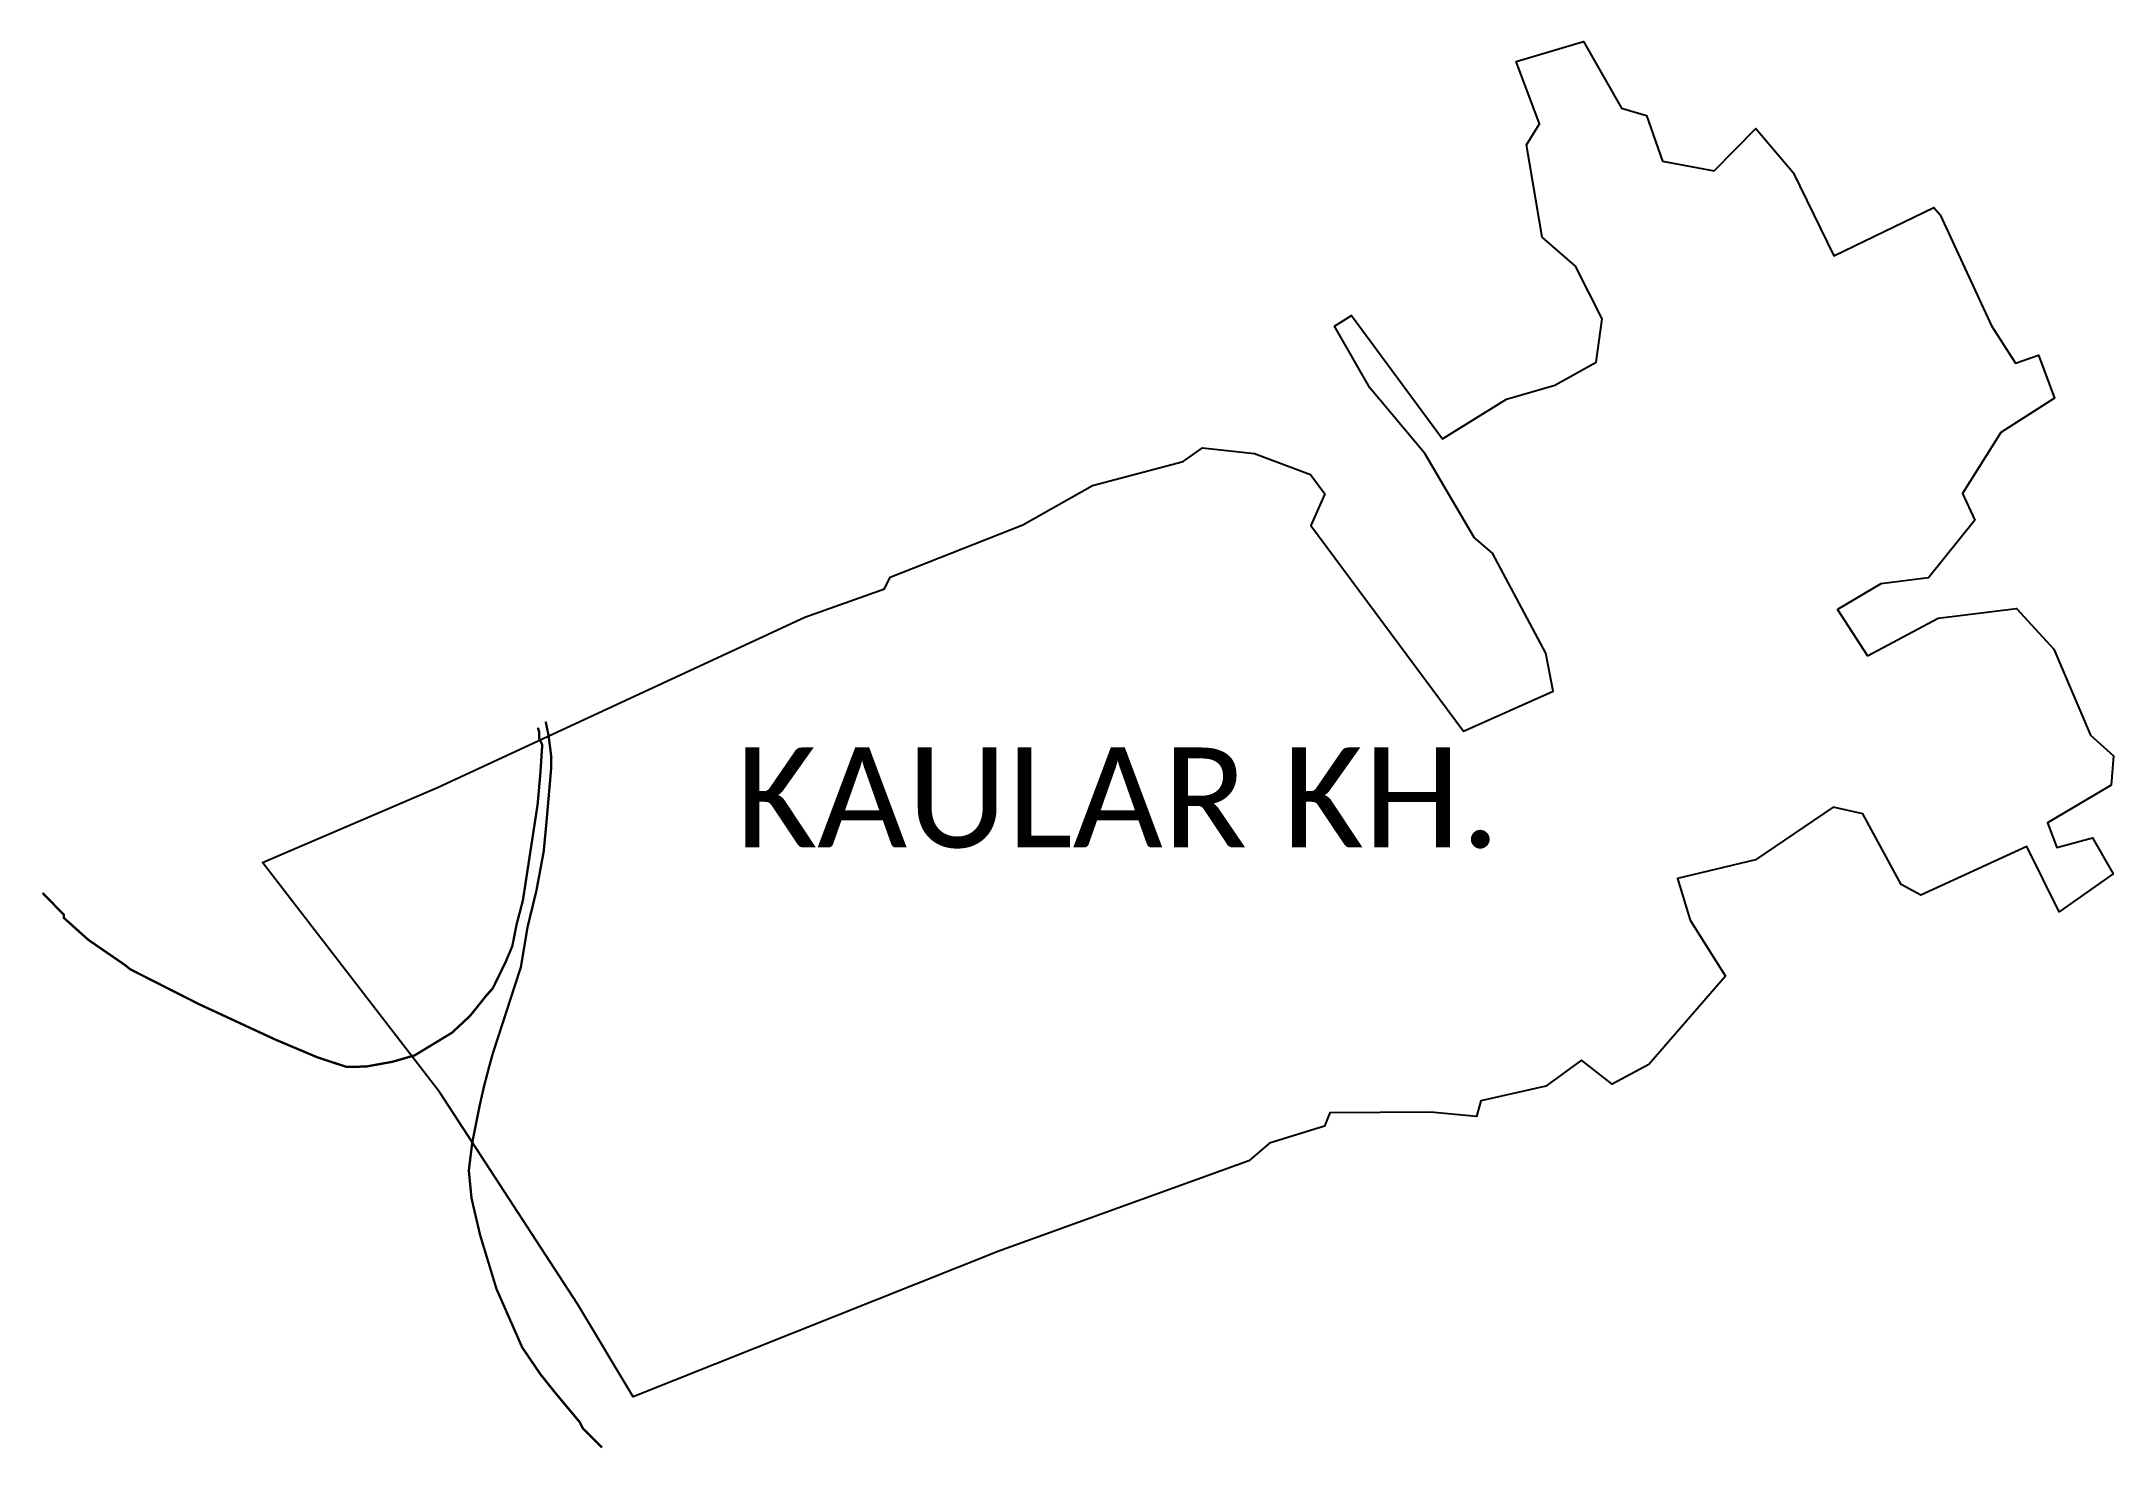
# Model space of a CAD drawing. Header units: metres. Extents: x 265932 to 268598, y 2140713 to 2142523.
import ezdxf

# ---------------------------------------------------------------- set-up
doc = ezdxf.new("R2010")
doc.units = ezdxf.units.M
for name, color, linetype in [('LOW TIDE LINE', 5, 'Continuous'), ('village', 3, 'Continuous'), ('VILLAGE NAME', 250, 'Continuous')]:
    doc.layers.add(name, color=color, linetype=linetype)
doc.styles.get("Standard").update_dxf_attribs({"font": 'simplex.shx'})

msp = doc.modelspace()

# ---------------------------------------------------------------- linework, layer by layer
at = {"layer": 'LOW TIDE LINE', "lineweight": 18, "const_width": 3}
for points in [[(266570.4, 2141640.4), (266572.3, 2141634.4), (266572.2, 2141626.4), (266576.1, 2141618.4), (266573.6, 2141580.7), (266570.2, 2141542), (266551.2, 2141418.2), (266543, 2141386.8), (266537.6, 2141359.3), (266528.8, 2141338.5), (266512.4, 2141304.9), (266503.8, 2141295.3), (266483.2, 2141269.5), (266460, 2141247.9), (266411.9, 2141218.7), (266383, 2141210.4), (266349.4, 2141204.3), (266324.1, 2141203.9), (266286.5, 2141216.3), (266232.7, 2141239), (266134, 2141284.8), (266045.9, 2141329.5), (266039.4, 2141334.8), (265992.1, 2141367.3), (265960.6, 2141395.5), (265960.6, 2141399.5), (265933.2, 2141427.7)], [(266653, 2140714.2), (266628.5, 2140738.4), (266624.6, 2140746.4), (266592.5, 2140784.9), (266573.6, 2140808.6), (266550.3, 2140842.9), (266517.2, 2140918.2), (266496.1, 2140987.6), (266485.1, 2141034.7), (266481.6, 2141070.6), (266486, 2141106.3), (266495.6, 2141154.3), (266501.4, 2141179.8), (266507.8, 2141204.2), (266512.3, 2141220.6), (266548.6, 2141332.3), (266557.2, 2141383.9), (266568.6, 2141430.7), (266578, 2141481.3), (266581.5, 2141518.4), (266587.6, 2141588.6), (266587.8, 2141602.4), (266584.2, 2141630.3), (266580.5, 2141648.2)]]:
    msp.add_lwpolyline(points, dxfattribs=at)
at = {"layer": 'village', "color": 3}
msp.add_polyline3d([(268281.4, 2141732.9, 0), (268372.5, 2141781.2, 0), (268473, 2141793.9, 0), (268521, 2141741.4, 0), (268568.4, 2141630.8, 0), (268598.1, 2141604, 0), (268595, 2141566.3, 0), (268513.2, 2141518, 0), (268525, 2141486.1, 0), (268571, 2141498.8, 0), (268597.5, 2141452.2, 0), (268528.2, 2141403.4, 0), (268486.3, 2141487.7, 0), (268349.9, 2141425, 0), (268324.7, 2141438.7, 0), (268275.3, 2141529.5, 0), (268237.3, 2141538.2, 0), (268137.5, 2141470.3, 0), (268036.8, 2141446.4, 0), (268053.1, 2141392.8, 0), (268098.5, 2141320.8, 0), (267999.9, 2141207.1, 0), (267952.9, 2141181.8, 0), (267913.6, 2141212.6, 0), (267867.4, 2141179.1, 0), (267783.7, 2141160.4, 0), (267778.3, 2141139.9, 0), (267719.1, 2141145.8, 0), (267589.4, 2141144.6, 0), (267582.8, 2141127.4, 0), (267511.8, 2141105.7, 0), (267485.5, 2141083.2, 0), (267163.6, 2140966.9, 0), (266693.1, 2140779.4, 0), (266622.1, 2140898.2, 0), (266444.4, 2141171, 0), (266216.1, 2141466.7, 0), (266441.4, 2141563.5, 0), (266914.1, 2141782.5, 0), (267016.5, 2141819, 0), (267023.7, 2141833.9, 0), (267194.6, 2141901.3, 0), (267284.1, 2141952.1, 0), (267400.9, 2141982.7, 0), (267425.9, 2142000.7, 0), (267492.6, 2141993.2, 0), (267564.6, 2141966, 0), (267583.2, 2141941.4, 0), (267565.2, 2141900.7, 0), (267761.6, 2141635.8, 0), (267876.8, 2141687.2, 0), (267867.6, 2141736.2, 0), (267798.9, 2141864.9, 0), (267775.5, 2141885.2, 0), (267711.9, 2141993.3, 0), (267641, 2142077.6, 0), (267595.7, 2142157.1, 0), (267617.3, 2142170.6, 0), (267734.6, 2142012.2, 0), (267817.1, 2142063, 0), (267879.3, 2142081.1, 0), (267932.4, 2142110.7, 0), (267940.1, 2142166.4, 0), (267905.9, 2142234.4, 0), (267863, 2142271.4, 0), (267842.6, 2142390.6, 0), (267859.4, 2142417.4, 0), (267829.3, 2142497.7, 0), (267916.2, 2142523.5, 0), (267964.7, 2142437.6, 0), (267997.1, 2142428.3, 0), (268017.8, 2142369.3, 0), (268084.1, 2142356.8, 0), (268137.7, 2142411.6, 0), (268186, 2142354.7, 0), (268238.2, 2142247.7, 0), (268366.7, 2142309.7, 0), (268375.1, 2142300.4, 0), (268440.9, 2142157.3, 0), (268471.8, 2142109.3, 0), (268501.3, 2142119.9, 0), (268522.1, 2142064.6, 0), (268452.9, 2142020.4, 0), (268403.5, 2141941.6, 0), (268419.4, 2141907.4, 0), (268360, 2141833.1, 0), (268298.7, 2141825.6, 0), (268242.7, 2141792.6, 0)], close=True, dxfattribs=at)

# ---------------------------------------------------------------- texts
at = {"layer": 'VILLAGE NAME', "insert": (266825.5, 2141614.9), "char_height": 128.647, "attachment_point": 1}
msp.add_mtext_dynamic_manual_height_columns('{\\fCalibri|b0|i0|c0|p34;KAULAR KH.}', width=1363.583, gutter_width=643.2, heights=[0], dxfattribs=at)

doc.saveas('drawing.dxf')
